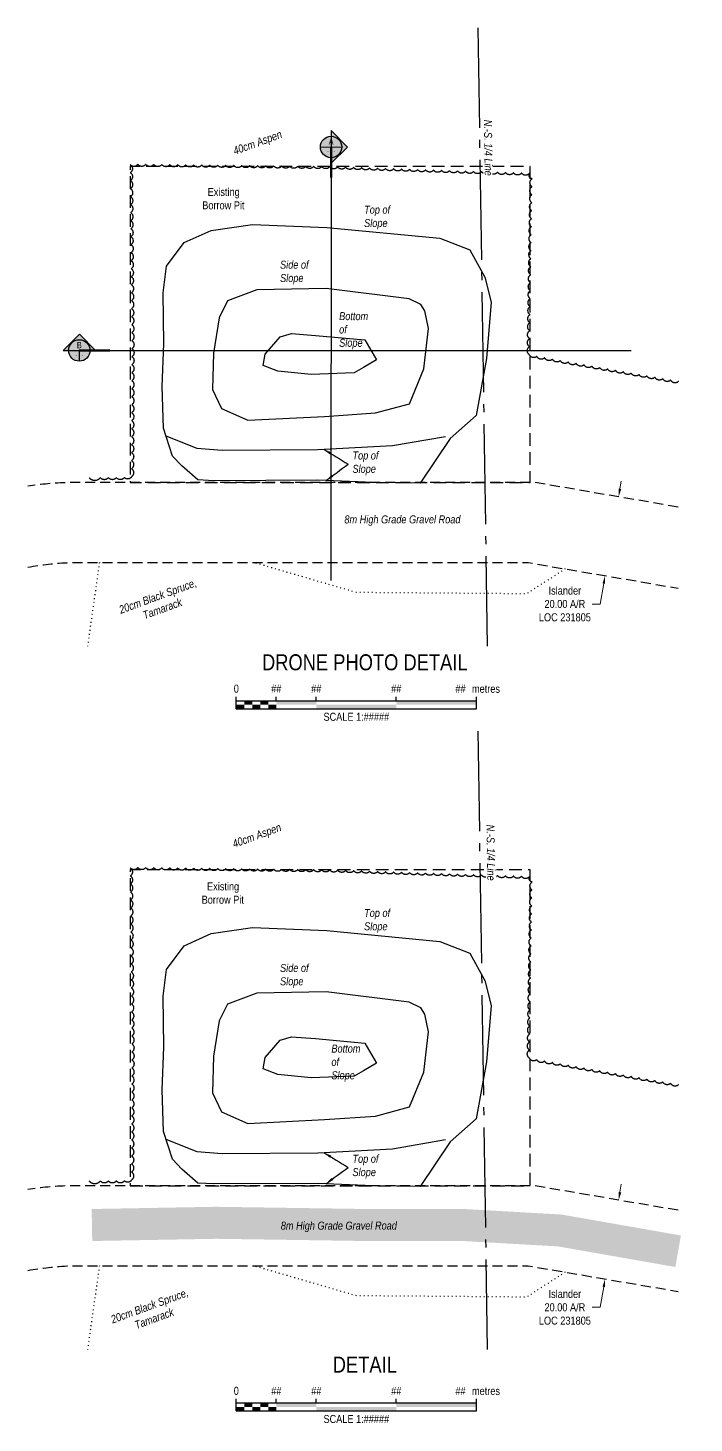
# Model space of a CAD drawing. Extents: x 563624 to 568820, y 6215995 to 6219051.
# Drawn here: x 563624 to 564457, y 6215995 to 6217738 of the extents above; entities that cross this region are included whole.
import ezdxf
from ezdxf.enums import TextEntityAlignment as Align

# ---------------------------------------------------------------- set-up
doc = ezdxf.new("R2010")
doc.units = 0
doc.header["$LTSCALE"] = 5
for name, pattern in [('0', [1, 1, 0]), ('foc-ACCESSROAD', [3.75, 2.5, -1.25]), ('foc-QUARTERLINE', [33, 25, -3, 2, -3]), ('foc-TOPO', [1, 0.2, -0.8]), ('HIDDEN2', [4.7625, 3.175, -1.5875])]:
    doc.linetypes.add(name, pattern=pattern)
for name, color, linetype in [('AS-ROADS', 254, 'Continuous'), ('C-AR', 13, 'foc-ACCESSROAD'), ('DETAIL-T', 7, 'Continuous'), ('L-QSEC', 8, 'foc-QUARTERLINE'), ('M-DETAILS', 250, 'Continuous'), ('T-BUSH', 110, '0'), ('T-BUSH-T', 110, 'Continuous'), ('T-EXISTING TFA', 220, 'HIDDEN2'), ('T-SLOPE', 48, 'Continuous'), ('T-VEGETATION CHANGE', 104, 'foc-TOPO')]:
    doc.layers.add(name, color=color, linetype=linetype)
for name, color, linetype, lineweight in [('C-AR-T', 13, 'Continuous', 9), ('C-WS-T', 13, 'Continuous', 9), ('T-TEXT', 48, 'Continuous', 18)]:
    doc.layers.add(name, color=color, linetype=linetype, lineweight=lineweight)
doc.styles.add('80', font='ARIALN.TTF', dxfattribs={"height": 10})
doc.styles.add('80CG', font='ARIALN.TTF', dxfattribs={"height": 10})
doc.styles.add('80L', font='ARIALN.TTF', dxfattribs={"height": 10})
doc.styles.add('80LS', font='ARIALNI.TTF', dxfattribs={"height": 10})
doc.styles.add('SIMPLEX', font='ARIALN.TTF')
doc.dimstyles.new('Compass 5 000', dxfattribs={"dimscale": 5, "dimtxt": 9, "dimasz": 2, "dimexe": 0.2, "dimexo": 0.0625, "dimgap": 0.5, "dimtad": 0, "dimtih": 1, "dimtoh": 1, "dimzin": 0, "dimdsep": 46, "dimtxsty": '80CG', "dimcen": 0.1, "dimse1": 1, "dimse2": 1, "dimclrd": 256, "dimclrt": 256, "dimaunit": 1, "dimadec": 4, "dimazin": 0, "dimtfac": 0.06, "dimtofl": 0, "dimtmove": 0, "dimatfit": 1, "dimfxl": 0.2, "dimtolj": 1, "dimtzin": 0, "dimlwd": -1, "dimarcsym": 0})

# ---------------------------------------------------------------- blocks, each defined once
blk = doc.blocks.new('*D29')
at = {"layer": 'C-AR-T', "transparency": 16777216}
for p, q in [((564363.9, 6216283), (564365.5, 6216292.9)), ((564343.7, 6216164.8), (564339.3, 6216139.2)), ((564339.3, 6216139.2), (564329.3, 6216139.2))]:
    blk.add_line(p, q, dxfattribs=at)
for points in [[(564362.2, 6216283.3), (564365.5, 6216282.7), (564362.2, 6216273.1)], [(564342, 6216165), (564345.3, 6216164.5), (564345.3, 6216174.6)]]:
    blk.add_solid(points, dxfattribs=at)
at = {"layer": 'C-AR-T', "transparency": 16777216, "insert": (564295, 6216139.2), "char_height": 10, "attachment_point": 5, "style": '80CG'}
blk.add_mtext('\\A1;Islander\\P20.00 A/R\\PLOC 231805', dxfattribs=at)
blk = doc.blocks.new('*D30')
at = {"layer": 'C-AR-T', "transparency": 16777216}
for p, q in [((564363.9, 6217161.6), (564365.5, 6217171.5)), ((564343.7, 6217043.4), (564339.3, 6217017.9)), ((564339.3, 6217017.9), (564329.3, 6217017.9))]:
    blk.add_line(p, q, dxfattribs=at)
for points in [[(564362.2, 6217161.9), (564365.5, 6217161.4), (564362.2, 6217151.8)], [(564342, 6217043.7), (564345.3, 6217043.1), (564345.3, 6217053.3)]]:
    blk.add_solid(points, dxfattribs=at)
at = {"layer": 'C-AR-T', "transparency": 16777216, "insert": (564295, 6217017.9), "char_height": 10, "attachment_point": 5, "style": '80CG'}
blk.add_mtext('\\A1;Islander\\P20.00 A/R\\PLOC 231805', dxfattribs=at)
blk = doc.blocks.new('*U17')
at = {"color": 0}
for p, q in [((-150, 0), (-150, 15)), ((-150, 10), (150.2, 10)), ((-150, 0), (150.2, 0)), ((-100, 10), (-100, 15)), ((-50, 10), (-50, 15)), ((50, 10), (50, 15)), ((150.2, 0), (150.2, 15))]:
    blk.add_line(p, q, dxfattribs=at)
for points in [[(-150, 5), (-140, 5), (-150, 0), (-140, 0)], [(-140, 10), (-130, 10), (-140, 5), (-130, 5)], [(-130, 5), (-120, 5), (-130, 0), (-120, 0)], [(-120, 10), (-110, 10), (-120, 5), (-110, 5)], [(-110, 5), (-100, 5), (-110, 0), (-100, 0)], [(-100, 10), (-50, 10), (-100, 5), (-50, 5)], [(-50, 5), (50, 5), (-50, 0), (50, 0)], [(50, 10), (150.2, 10), (50, 5), (150.2, 5)]]:
    blk.add_solid(points, dxfattribs=at)
at = {"color": 0, "style": '80'}
blk.add_text('metres', height=10, dxfattribs=at).set_placement((162.2, 20), align=Align.CENTER)
at = {"color": 0, "char_height": 10, "style": '80'}
for s, insert, attachment_point in [('0', (-150, 30.2), 2), ('##', (-100, 30.2), 2), ('##', (-50, 30.2), 2), ('##', (50, 30.2), 2), ('##', (136.7, 30.2), 3), ('SCALE 1:#####', (0.1, -5), 2)]:
    blk.add_mtext(s, dxfattribs=dict(at, insert=insert, attachment_point=attachment_point))
blk = doc.blocks.new('M-MATCH-DIR')
at = {"layer": 'M-DETAILS'}
h = blk.add_hatch(color=256, dxfattribs=at)
h.dxf.hatch_style = 1
h.paths.add_polyline_path([(-8.16, 0), (8.16, 0), (0, 8.16)])
at = {"layer": 'M-DETAILS', "flags": 128}
blk.add_lwpolyline([(-8.16, 0), (8.16, 0), (0, 8.16), (-8.16, 0)], dxfattribs=at)
at = {"layer": 'M-DETAILS', "lineweight": 50, "flags": 128}
blk.add_lwpolyline([(0, 0), (15.22, 0)], dxfattribs=at)
blk = doc.blocks.new('M-MATCH')
at = {"layer": 'M-DETAILS', "true_color": 0xffffff}
h = blk.add_hatch(color=7, dxfattribs=at)
h.dxf.hatch_style = 1
edge = h.paths.add_edge_path()
edge.add_arc((0, 0), 5.36, 0, 360)
at = {"layer": 'M-DETAILS', "flags": 128}
for points in [[(-5.36, 0), (5.36, 0)], [(0, 0), (0, -5.36)]]:
    blk.add_lwpolyline(points, dxfattribs=at)
at = {"layer": 'M-DETAILS'}
blk.add_circle((0, 0), 5.36, dxfattribs=at)
at = {"style": 'SIMPLEX'}
blk.add_attdef('A', text='', height=3.2, dxfattribs=at).set_placement((0, 2.68), align=Align.MIDDLE_CENTER)
blk.add_attdef('0', text='', height=2, dxfattribs=at).set_placement((-1.08, -2.18), align=Align.MIDDLE_RIGHT)
blk.add_attdef('0', text='', height=2, dxfattribs=at).set_placement((1.08, -2.18), align=Align.MIDDLE_LEFT)

msp = doc.modelspace()

# ---------------------------------------------------------------- linework, layer by layer
at = {"layer": 'AS-ROADS', "const_width": 39.982, "flags": 128}
msp.add_lwpolyline([(564436.554, 6216209.285), (564288.539, 6216235.233), (564169.899, 6216241.978), (564059.554, 6216241.868), (563859.019, 6216244.823), (563703.869, 6216242.038)], dxfattribs=at)
at = {"layer": 'C-AR', "flags": 128}
for points in [[(564436.554, 6217139.077), (564257.709, 6217169.638), (563674.007, 6217169.638, 0.02641139), (563623.786, 6217165.163, 0.02641139)], [(563623.786, 6217063.923, -0.03476222), (563675.916, 6217069.684), (564249.231, 6217069.684), (564436.554, 6217037.674)], [(564436.554, 6216260.439), (564257.709, 6216290.999), (563674.007, 6216290.999, 0.02641139), (563623.786, 6216286.524, 0.02641139)], [(563623.786, 6216185.285, -0.03476222), (563675.916, 6216191.045), (564249.231, 6216191.045), (564436.554, 6216159.036)]]:
    msp.add_lwpolyline(points, format="xyb", dxfattribs=at)
at = {"layer": 'L-QSEC'}
for p, q in [((564186.198, 6217737.663), (564198.014, 6216965.081)), ((564186.198, 6216859.024), (564198.014, 6216086.443))]:
    msp.add_line(p, q, dxfattribs=at)
at = {"layer": 'M-DETAILS', "flags": 128}
for points in [[(564002.799, 6217588.883), (564002.33, 6217047.097)], [(563688.08, 6217334.685), (564377.861, 6217334.685)]]:
    msp.add_lwpolyline(points, dxfattribs=at)
at = {"layer": 'T-BUSH', "flags": 128}
for points in [[(564192.69, 6217556.195, -0.10765251), (564190.842, 6217558.02, -0.52056705), (564180.852, 6217558.354, -0.52056705), (564170.862, 6217558.689, -0.52056705), (564160.872, 6217559.023, -0.52056705), (564150.883, 6217559.358, -0.52056705), (564140.893, 6217559.692, -0.52056705), (564130.903, 6217560.027, -0.52056705), (564120.913, 6217560.361, -0.52056705), (564110.923, 6217560.696, -0.52056705), (564100.933, 6217561.03, -0.52056705), (564090.943, 6217561.365, -0.52056705), (564080.953, 6217561.699, -0.52056705), (564070.963, 6217562.034, -0.52056705), (564060.974, 6217562.368, -0.52056705), (564050.984, 6217562.703, -0.52056705), (564040.994, 6217563.037, -0.52056705), (564031.004, 6217563.372, -0.52056705), (564021.014, 6217563.706, -0.52056705), (564011.024, 6217564.041, -0.52056705), (564001.034, 6217564.371, -0.52056705), (563991.039, 6217564.494, -0.52056705), (563981.045, 6217564.617, -0.52056705), (563971.05, 6217564.74, -0.52056705), (563961.055, 6217564.863, -0.52056705), (563951.061, 6217564.986, -0.52056705), (563941.066, 6217565.109, -0.52056705), (563931.071, 6217565.232, -0.52056705), (563921.076, 6217565.355, -0.52056705), (563911.082, 6217565.478, -0.52056705), (563901.087, 6217565.601, -0.52056705), (563891.092, 6217565.724, -0.52056705), (563881.097, 6217565.847, -0.52056705), (563871.103, 6217565.97, -0.52056705), (563861.108, 6217566.093, -0.52056705), (563851.113, 6217566.216, -0.52056705), (563841.119, 6217566.339, -0.52056705), (563831.124, 6217566.462, -0.52056705), (563821.129, 6217566.584, -0.52056705), (563811.134, 6217566.707, -0.52056705), (563801.14, 6217566.83, -0.52056705), (563791.145, 6217566.953, -0.52056705), (563781.15, 6217567.076, -0.52056705), (563771.155, 6217567.199, -0.52056705), (563761.161, 6217567.322, -0.52056705), (563751.813, 6217566.796, -0.52056705), (563751.904, 6217556.801, -0.52056705), (563751.995, 6217546.806, -0.52056705), (563752.086, 6217536.811, -0.52056705), (563752.177, 6217526.816, -0.52056705), (563752.268, 6217516.82, -0.52056705), (563752.358, 6217506.825, -0.52056705), (563752.449, 6217496.83, -0.52056705), (563752.54, 6217486.835, -0.52056705), (563752.631, 6217476.84, -0.52056705), (563752.722, 6217466.845, -0.52056705), (563752.813, 6217456.85, -0.52056705), (563752.904, 6217446.855, -0.52056705), (563752.994, 6217436.86, -0.52056705), (563753.085, 6217426.865, -0.52056705), (563753.176, 6217416.87, -0.52056705), (563753.267, 6217406.875, -0.52056705), (563753.358, 6217396.88, -0.52056705), (563753.449, 6217386.885, -0.52056705), (563753.54, 6217376.889, -0.52056705), (563753.63, 6217366.894, -0.52056705), (563753.721, 6217356.899, -0.52056705), (563753.812, 6217346.904, -0.52056705), (563753.899, 6217336.909, -0.52056705), (563753.863, 6217326.914, -0.52056705), (563753.828, 6217316.918, -0.52056705), (563753.792, 6217306.923, -0.52056705), (563753.756, 6217296.928, -0.52056705), (563753.721, 6217286.932, -0.52056705), (563753.685, 6217276.937, -0.52056705), (563753.65, 6217266.941, -0.52056705), (563753.614, 6217256.946, -0.52056705), (563753.579, 6217246.95, -0.52056705), (563753.543, 6217236.955, -0.52056705), (563753.507, 6217226.96, -0.52056705), (563753.472, 6217216.964, -0.52056705), (563753.436, 6217206.969, -0.52056705), (563753.401, 6217196.973, -0.52056705), (563753.365, 6217186.978, -0.52056705), (563753.329, 6217176.982, -0.52056705), (563744.369, 6217175.909, -0.52056705), (563734.374, 6217175.87, -0.52056705), (563724.379, 6217175.832, -0.52056705), (563714.383, 6217175.793, -0.52056705), (563700.432, 6217175.74)], [(564437.075, 6217295.981, -0.52056705), (564427.232, 6217297.719, -0.52056705), (564417.389, 6217299.457, -0.52056705), (564407.545, 6217301.195, -0.52056705), (564397.702, 6217302.933, -0.52056705), (564387.859, 6217304.671, -0.52056705), (564378.016, 6217306.409, -0.52056705), (564368.172, 6217308.146, -0.52056705), (564358.329, 6217309.884, -0.52056705), (564348.486, 6217311.622, -0.52056705), (564338.643, 6217313.36, -0.52056705), (564328.799, 6217315.098, -0.52056705), (564318.956, 6217316.836, -0.52056705), (564309.113, 6217318.574, -0.52056705), (564299.27, 6217320.312, -0.52056705), (564289.426, 6217322.049, -0.52056705), (564279.583, 6217323.787, -0.52056705), (564269.74, 6217325.525, -0.52056705), (564259.897, 6217327.263, -0.52056705), (564250.551, 6217329.411, -0.52056705), (564250.71, 6217339.406, -0.52056705), (564250.869, 6217349.4, -0.52056705), (564251.028, 6217359.394, -0.52056705), (564251.188, 6217369.388, -0.52056705), (564251.347, 6217379.383, -0.52056705), (564251.506, 6217389.377, -0.52056705), (564251.665, 6217399.371, -0.52056705), (564251.824, 6217409.365, -0.52056705), (564251.984, 6217419.359, -0.52056705), (564252.143, 6217429.354, -0.52056705), (564252.302, 6217439.348, -0.52056705), (564252.461, 6217449.342, -0.52056705), (564252.621, 6217459.336, -0.52056705), (564252.78, 6217469.331, -0.52056705), (564252.939, 6217479.325, -0.52056705), (564253.098, 6217489.319, -0.52056705), (564253.257, 6217499.313, -0.52056705), (564253.417, 6217509.307, -0.52056705), (564253.576, 6217519.302, -0.52056705), (564253.735, 6217529.296, -0.52056705), (564253.894, 6217539.29, -0.52056705), (564254.054, 6217549.284, -0.52056705), (564250.781, 6217556.013, -0.52056705), (564240.792, 6217556.347, -0.52056705), (564230.802, 6217556.682, -0.52056705), (564220.812, 6217557.016, -0.52056705), (564210.822, 6217557.351, -0.29147404), (564204.684, 6217555.046, -0.29147404)], [(564437.075, 6216417.343, -0.52056705), (564427.232, 6216419.081, -0.52056705), (564417.389, 6216420.819, -0.52056705), (564407.545, 6216422.556, -0.52056705), (564397.702, 6216424.294, -0.52056705), (564387.859, 6216426.032, -0.52056705), (564378.016, 6216427.77, -0.52056705), (564368.172, 6216429.508, -0.52056705), (564358.329, 6216431.246, -0.52056705), (564348.486, 6216432.984, -0.52056705), (564338.643, 6216434.722, -0.52056705), (564328.799, 6216436.459, -0.52056705), (564318.956, 6216438.197, -0.52056705), (564309.113, 6216439.935, -0.52056705), (564299.27, 6216441.673, -0.52056705), (564289.426, 6216443.411, -0.52056705), (564279.583, 6216445.149, -0.52056705), (564269.74, 6216446.887, -0.52056705), (564259.897, 6216448.625, -0.52056705), (564250.551, 6216450.773, -0.52056705), (564250.71, 6216460.767, -0.52056705), (564250.869, 6216470.761, -0.52056705), (564251.028, 6216480.756, -0.52056705), (564251.188, 6216490.75, -0.52056705), (564251.347, 6216500.744, -0.52056705), (564251.506, 6216510.738, -0.52056705), (564251.665, 6216520.732, -0.52056705), (564251.824, 6216530.727, -0.52056705), (564251.984, 6216540.721, -0.52056705), (564252.143, 6216550.715, -0.52056705), (564252.302, 6216560.709, -0.52056705), (564252.461, 6216570.704, -0.52056705), (564252.621, 6216580.698, -0.52056705), (564252.78, 6216590.692, -0.52056705), (564252.939, 6216600.686, -0.52056705), (564253.098, 6216610.68, -0.52056705), (564253.257, 6216620.675, -0.52056705), (564253.417, 6216630.669, -0.52056705), (564253.576, 6216640.663, -0.52056705), (564253.735, 6216650.657, -0.52056705), (564253.894, 6216660.651, -0.52056705), (564254.054, 6216670.646, -0.52056705), (564250.781, 6216677.374, -0.52056705), (564240.792, 6216677.709, -0.52056705), (564230.802, 6216678.043, -0.52056705), (564220.812, 6216678.378, -0.52056705), (564210.822, 6216678.712, -0.52056705), (564200.832, 6216679.047, -0.52056705), (564190.842, 6216679.381, -0.52056705), (564180.852, 6216679.716, -0.52056705), (564170.862, 6216680.05, -0.52056705), (564160.872, 6216680.385, -0.52056705), (564150.883, 6216680.719, -0.52056705), (564140.893, 6216681.054, -0.52056705), (564130.903, 6216681.388, -0.52056705), (564120.913, 6216681.723, -0.52056705), (564110.923, 6216682.057, -0.52056705), (564100.933, 6216682.392, -0.52056705), (564090.943, 6216682.726, -0.52056705), (564080.953, 6216683.061, -0.52056705), (564070.963, 6216683.395, -0.52056705), (564060.974, 6216683.73, -0.52056705), (564050.984, 6216684.064, -0.52056705), (564040.994, 6216684.399, -0.52056705), (564031.004, 6216684.733, -0.52056705), (564021.014, 6216685.068, -0.52056705), (564011.024, 6216685.402, -0.52056705), (564001.034, 6216685.733, -0.52056705), (563991.039, 6216685.856, -0.52056705), (563981.045, 6216685.979, -0.52056705), (563971.05, 6216686.102, -0.52056705), (563961.055, 6216686.225, -0.52056705), (563951.061, 6216686.348, -0.52056705), (563941.066, 6216686.471, -0.52056705), (563931.071, 6216686.593, -0.52056705), (563921.076, 6216686.716, -0.52056705), (563911.082, 6216686.839, -0.52056705), (563901.087, 6216686.962, -0.52056705), (563891.092, 6216687.085, -0.52056705), (563881.097, 6216687.208, -0.52056705), (563871.103, 6216687.331, -0.52056705), (563861.108, 6216687.454, -0.52056705), (563851.113, 6216687.577, -0.52056705), (563841.119, 6216687.7, -0.52056705), (563831.124, 6216687.823, -0.52056705), (563821.129, 6216687.946, -0.52056705), (563811.134, 6216688.069, -0.52056705), (563801.14, 6216688.192, -0.52056705), (563791.145, 6216688.315, -0.52056705), (563781.15, 6216688.438, -0.52056705), (563771.155, 6216688.561, -0.52056705), (563761.161, 6216688.684, -0.52056705), (563751.813, 6216688.157, -0.52056705), (563751.904, 6216678.162, -0.52056705), (563751.995, 6216668.167, -0.52056705), (563752.086, 6216658.172, -0.52056705), (563752.177, 6216648.177, -0.52056705), (563752.268, 6216638.182, -0.52056705), (563752.358, 6216628.187, -0.52056705), (563752.449, 6216618.192, -0.52056705), (563752.54, 6216608.197, -0.52056705), (563752.631, 6216598.202, -0.52056705), (563752.722, 6216588.207, -0.52056705), (563752.813, 6216578.212, -0.52056705), (563752.904, 6216568.216, -0.52056705), (563752.994, 6216558.221, -0.52056705), (563753.085, 6216548.226, -0.52056705), (563753.176, 6216538.231, -0.52056705), (563753.267, 6216528.236, -0.52056705), (563753.358, 6216518.241, -0.52056705), (563753.449, 6216508.246, -0.52056705), (563753.54, 6216498.251, -0.52056705), (563753.63, 6216488.256, -0.52056705), (563753.721, 6216478.261, -0.52056705), (563753.812, 6216468.266, -0.52056705), (563753.899, 6216458.271, -0.52056705), (563753.863, 6216448.275, -0.52056705), (563753.828, 6216438.28, -0.52056705), (563753.792, 6216428.284, -0.52056705), (563753.756, 6216418.289, -0.52056705), (563753.721, 6216408.294, -0.52056705), (563753.685, 6216398.298, -0.52056705), (563753.65, 6216388.303, -0.52056705), (563753.614, 6216378.307, -0.52056705), (563753.579, 6216368.312, -0.52056705), (563753.543, 6216358.316, -0.52056705), (563753.507, 6216348.321, -0.52056705), (563753.472, 6216338.326, -0.52056705), (563753.436, 6216328.33, -0.52056705), (563753.401, 6216318.335, -0.52056705), (563753.365, 6216308.339, -0.52056705), (563753.329, 6216298.344, -0.52056705), (563744.369, 6216297.27, -0.52056705), (563734.374, 6216297.232, -0.52056705), (563724.379, 6216297.193, -0.52056705), (563714.383, 6216297.155, -0.52056705), (563700.432, 6216297.101, -0.52056705)]]:
    msp.add_lwpolyline(points, format="xyb", dxfattribs=at)
at = {"layer": 'T-EXISTING TFA', "flags": 128}
msp.add_lwpolyline([(564192.211, 6217564.458), (563751.659, 6217564.458), (563751.659, 6217169.638), (564251.431, 6217169.638), (564251.431, 6217564.458), (564204.939, 6217564.458)], dxfattribs=at)
msp.add_lwpolyline([(563751.659, 6216290.999), (564251.431, 6216290.999), (564251.431, 6216685.819), (563751.659, 6216685.819)], close=True, dxfattribs=at)
at = {"layer": 'T-SLOPE', "flags": 128}
for points in [[(564113.919, 6217168.806), (564055.224, 6217169.696), (563986.379, 6217172.686), (563856.379, 6217171.986), (563836.109, 6217172.936), (563816.284, 6217190.341), (563804.614, 6217202.806), (563793.409, 6217237.526), (563791.439, 6217289.481), (563793.704, 6217343.021), (563792.769, 6217406.786), (563797.164, 6217440.116), (563819.149, 6217469.686), (563852.694, 6217484.716), (563904.474, 6217492.246), (563997.599, 6217488.481), (564138.754, 6217474.996), (564176.059, 6217460.306), (564195.049, 6217426.246), (564202.669, 6217395.041), (564196.859, 6217324.546), (564184.039, 6217253.496), (564151.824, 6217224.566)], [(564031.644, 6217306.811), (563978.054, 6217304.566), (563936.389, 6217308.811), (563918.034, 6217315.731), (563920.204, 6217330.156), (563939.299, 6217351.826), (563953.324, 6217355.691), (563983.334, 6217353.536), (564045.124, 6217347.781), (564059.644, 6217322.971), (564043.309, 6217313.511)], [(564113.919, 6216290.168), (564055.224, 6216291.058), (563986.379, 6216294.048), (563856.379, 6216293.348), (563836.109, 6216294.298), (563816.284, 6216311.703), (563804.614, 6216324.168), (563793.409, 6216358.888), (563791.439, 6216410.843), (563793.704, 6216464.383), (563792.769, 6216528.148), (563797.164, 6216561.478), (563819.149, 6216591.048), (563852.694, 6216606.078), (563904.474, 6216613.608), (563997.599, 6216609.843), (564138.754, 6216596.358), (564176.059, 6216581.668), (564195.049, 6216547.608), (564202.669, 6216516.403), (564196.859, 6216445.908), (564184.039, 6216374.858), (564151.824, 6216345.928)], [(564031.644, 6216428.173), (563978.054, 6216425.928), (563936.389, 6216430.173), (563918.034, 6216437.093), (563920.204, 6216451.518), (563939.299, 6216473.188), (563953.324, 6216477.053), (563983.334, 6216474.898), (564045.124, 6216469.143), (564059.644, 6216444.333), (564043.309, 6216434.873)]]:
    msp.add_lwpolyline(points, close=True, dxfattribs=at)
for points in [[(564100.884, 6217268.176), (564118.774, 6217311.766), (564124.494, 6217361.911), (564119.849, 6217384.181), (564115.139, 6217392.126), (564100.214, 6217399.096), (563996.784, 6217412.116), (563909.909, 6217410.476), (563873.474, 6217396.696), (563862.669, 6217375.631), (563855.939, 6217331.451), (563854.539, 6217285.966), (563865.954, 6217262.266), (563898.914, 6217247.561), (563994.634, 6217252.356), (564058.229, 6217256.686), (564100.884, 6217268.176)], [(563796.249, 6217228.096), (563835.114, 6217212.701), (563866.789, 6217210.046), (563986.344, 6217210.766), (564079.634, 6217215.736), (564145.889, 6217227.381)], [(564100.884, 6216389.538), (564118.774, 6216433.128), (564124.494, 6216483.273), (564119.849, 6216505.543), (564115.139, 6216513.488), (564100.214, 6216520.458), (563996.784, 6216533.478), (563909.909, 6216531.838), (563873.474, 6216518.058), (563862.669, 6216496.993), (563855.939, 6216452.813), (563854.539, 6216407.328), (563865.954, 6216383.628), (563898.914, 6216368.923), (563994.634, 6216373.718), (564058.229, 6216378.048), (564100.884, 6216389.538)], [(563796.249, 6216349.458), (563835.114, 6216334.063), (563866.789, 6216331.408), (563986.344, 6216332.128), (564079.634, 6216337.098), (564145.889, 6216348.743)]]:
    msp.add_lwpolyline(points, dxfattribs=at)
at = {"layer": 'T-VEGETATION CHANGE', "flags": 128}
for points in [[(563713.168, 6217069.684), (563698.278, 6216965.081)], [(564295.306, 6217061.81), (564247.209, 6217030.591), (564034.359, 6217032.261), (563906.133, 6217069.684)], [(563713.168, 6216191.045), (563698.278, 6216086.443)], [(564295.306, 6216183.172), (564247.209, 6216151.953), (564034.359, 6216153.623), (563906.133, 6216191.045)]]:
    msp.add_lwpolyline(points, dxfattribs=at)

# ---------------------------------------------------------------- block references
at = {"layer": 'DETAIL-T', "xscale": 0.9995485000000001, "yscale": 0.9995485000000001, "zscale": 0.9995485000000001}
for p in [(564034.251, 6216887.016), (564034.251, 6216009.705)]:
    msp.add_blockref('*U17', p, dxfattribs=at)
at = {"layer": 'M-DETAILS'}
ref = msp.add_blockref('M-MATCH', (564002.799, 6217588.883), dxfattribs=dict(at, xscale=2.500000000008731, yscale=2.500000000008731, zscale=2.500000000008731, rotation=359.9134779073052))
ref.add_attrib('A', 'A', dxfattribs={"layer": '0', "height": 8, "rotation": 359.913478, "style": 'SIMPLEX'}).set_placement((564002.809, 6217595.587), align=Align.MIDDLE_CENTER)
ref.add_attrib('0', '-', dxfattribs={"layer": '0', "height": 5, "rotation": 359.913478, "style": 'SIMPLEX'}).set_placement((564000.092, 6217583.441), align=Align.MIDDLE_RIGHT)
ref.add_attrib('0', '-', dxfattribs={"layer": '0', "height": 5, "rotation": 359.913478, "style": 'SIMPLEX'}).set_placement((564005.49, 6217583.433), align=Align.MIDDLE_LEFT)
for p, xscale, yscale, zscale, rotation in [((564002.799, 6217588.883), 2.500000000008731, 2.500000000008731, 2.500000000008731, 269.9134779073052), ((563688.08, 6217334.685), 2.500000000008729, 2.500000000008729, 2.500000000008729, 359.9134779079796)]:
    msp.add_blockref('M-MATCH-DIR', p, dxfattribs=dict(at, xscale=xscale, yscale=yscale, zscale=zscale, rotation=rotation))
ref = msp.add_blockref('M-MATCH', (563688.08, 6217334.685), dxfattribs=dict(at, xscale=2.500000000008729, yscale=2.500000000008729, zscale=2.500000000008729, rotation=359.9134779079796))
ref.add_attrib('A', 'B', dxfattribs={"layer": '0', "height": 8, "rotation": 359.913478, "style": 'SIMPLEX'}).set_placement((563688.09, 6217341.39), align=Align.MIDDLE_CENTER)
ref.add_attrib('0', '-', dxfattribs={"layer": '0', "height": 5, "rotation": 359.913478, "style": 'SIMPLEX'}).set_placement((563685.372, 6217329.244), align=Align.MIDDLE_RIGHT)
ref.add_attrib('0', '-', dxfattribs={"layer": '0', "height": 5, "rotation": 359.913478, "style": 'SIMPLEX'}).set_placement((563690.771, 6217329.235), align=Align.MIDDLE_LEFT)

# ---------------------------------------------------------------- texts
at = {"layer": 'C-WS-T', "char_height": 9.99544, "attachment_point": 1, "style": '80L'}
for insert in [(563841.263, 6217537.682), (563840.526, 6216670.1)]:
    msp.add_mtext_dynamic_manual_height_columns('\\pi7.21928;Existing \\P\\pi0.4727;Borrow Pit', width=52.83851, gutter_width=50, heights=[0], dxfattribs=dict(at, insert=insert))
at = {"layer": 'DETAIL-T', "color": 3, "attachment_point": 5, "style": '80CG'}
for s, insert, char_height, width in [('DRONE PHOTO DETAIL', (564044.906, 6216944.938), 19.99097, 256.35978), ('DETAIL', (564044.906, 6216067.627), 19.991, 79.50924)]:
    msp.add_mtext(s, dxfattribs=dict(at, insert=insert, char_height=char_height, width=width))
at = {"layer": 'L-QSEC', "color": 255, "insert": (564203.76, 6217623.006), "char_height": 9.99549, "attachment_point": 1, "rotation": 270.876253, "style": '80L'}
msp.add_mtext_dynamic_manual_height_columns('{\\fArial Narrow|b0|i1|c0|p34;N.-S. 1/4 Line}', width=69.82971, gutter_width=49.977, heights=[0], dxfattribs=at)
at = {"layer": 'T-BUSH-T', "insert": (563908.174, 6216733.472), "char_height": 9.9954, "width": 63.47486, "attachment_point": 2, "rotation": 20, "style": '80LS', "bg_fill": 3, "box_fill_scale": 1.15, "bg_fill_color": 256, "bg_fill_true_color": 256, "bg_fill_transparency": 0}
msp.add_mtext('40cm Aspen', dxfattribs=at)
at = {"layer": 'T-TEXT', "char_height": 9.99544, "attachment_point": 1, "style": '80L'}
for s, width, insert in [('{\\fArial Narrow|b0|i1|c0|p34;Top of Slope}', 34.05445, (564044.067, 6217515.532)), ('{\\fArial Narrow|b0|i1|c0|p34;Side of Slope}', 37.23854, (563939.008, 6217446.82)), ('{\\fArial Narrow|b0|i1|c0|p34;Bottom of Slope}', 41.83398, (564012.862, 6217382.561)), ('{\\fArial Narrow|b0|i1|c0|p34;Top of Slope}', 34.05445, (564029.502, 6217208.444)), ('{\\fArial Narrow|b0|i1|c0|p34;Top of Slope}', 34.05445, (564044.067, 6216636.893)), ('{\\fArial Narrow|b0|i1|c0|p34;Side of Slope}', 37.23854, (563939.008, 6216568.182)), ('{\\fArial Narrow|b0|i1|c0|p34;Bottom of Slope}', 41.83398, (564003.202, 6216467.453)), ('{\\fArial Narrow|b0|i1|c0|p34;Top of Slope}', 34.05445, (564029.502, 6216329.805))]:
    msp.add_mtext_dynamic_manual_height_columns(s, width=width, gutter_width=50, heights=[0], dxfattribs=dict(at, insert=insert))
at = {"layer": 'T-TEXT', "char_height": 9.99544, "attachment_point": 1, "rotation": 0.043503, "style": '80L'}
for insert in [(564019.403, 6217128.585), (563939.937, 6216246.223)]:
    msp.add_mtext_dynamic_manual_height_columns('\\pt169.92248;{\\fArial Narrow|b0|i1|c0|p34;8m High Grade Gravel Road}', width=145.7702, gutter_width=50, heights=[0], dxfattribs=dict(at, insert=insert))

# ---------------------------------------------------------------- dimensions: what is measured, and where the dimension line sits
at = {"layer": 'C-AR-T'}
for base, p1, p2, picture, middle in [((564345.341, 6217053.26), (564325.55, 6217158.045), (564308.714, 6217059.519), '*D30', (564294.956, 6217017.855)), ((564345.341, 6216174.622), (564325.55, 6216279.407), (564308.714, 6216180.881), '*D29', (564294.956, 6216139.216))]:
    dim = msp.add_linear_dim(base=base, p1=p1, p2=p2, angle=260.303067, text='Islander\\P20.00 A/R\\PLOC 231805', dimstyle='Compass 5 000', dxfattribs=at)
    dim.commit()
    dim.dimension.update_dxf_attribs({"geometry": picture, "text_midpoint": middle, "dimtype": 161})

# ---------------------------------------------------------------- leaders
at = {"layer": 'T-TEXT', "path_type": 1}
for points in [[(563993.788, 6217211.163), (564024.156, 6217192.552)], [(563996.369, 6217172.252), (564024.156, 6217192.552)], [(563993.788, 6216332.524), (564024.156, 6216313.914)], [(563996.369, 6216293.614), (564024.156, 6216313.914)]]:
    msp.add_leader(points, dimstyle='Compass 5 000', override={"dimgap": 0.5, "dimtad": 0}, dxfattribs=at)

# ---------------------------------------------------------------- next in the draw order: texts
at = {"layer": 'L-QSEC', "insert": (564206.995, 6216742.36), "char_height": 9.99549, "attachment_point": 1, "rotation": 270.876253, "style": '80L', "bg_fill": 3, "box_fill_scale": 1.15, "bg_fill_color": 256, "bg_fill_true_color": 256, "bg_fill_transparency": 0}
msp.add_mtext_dynamic_manual_height_columns('{\\fArial Narrow|b0|i1|c0|p34;N.-S. 1/4 Line}', width=69.82971, gutter_width=49.977, heights=[0], dxfattribs=at)
at = {"layer": 'T-BUSH-T', "attachment_point": 2, "rotation": 20, "style": '80LS', "bg_fill": 2}
for s, insert, char_height, width in [('40cm Aspen', (563909.09, 6217599.293), 9.9954, 63.47486), ('20cm Black Spruce, Tamarack', (563784.418, 6217032.405), 9.99544, 109.47449)]:
    msp.add_mtext(s, dxfattribs=dict(at, insert=insert, char_height=char_height, width=width))
at = {"layer": 'T-BUSH-T', "insert": (563774.15, 6216145.692), "char_height": 9.99544, "width": 109.47449, "attachment_point": 2, "rotation": 20, "style": '80LS', "bg_fill": 3, "box_fill_scale": 1.15, "bg_fill_color": 256, "bg_fill_true_color": 256, "bg_fill_transparency": 0}
msp.add_mtext('20cm Black Spruce, Tamarack', dxfattribs=at)

doc.saveas('drawing.dxf')
